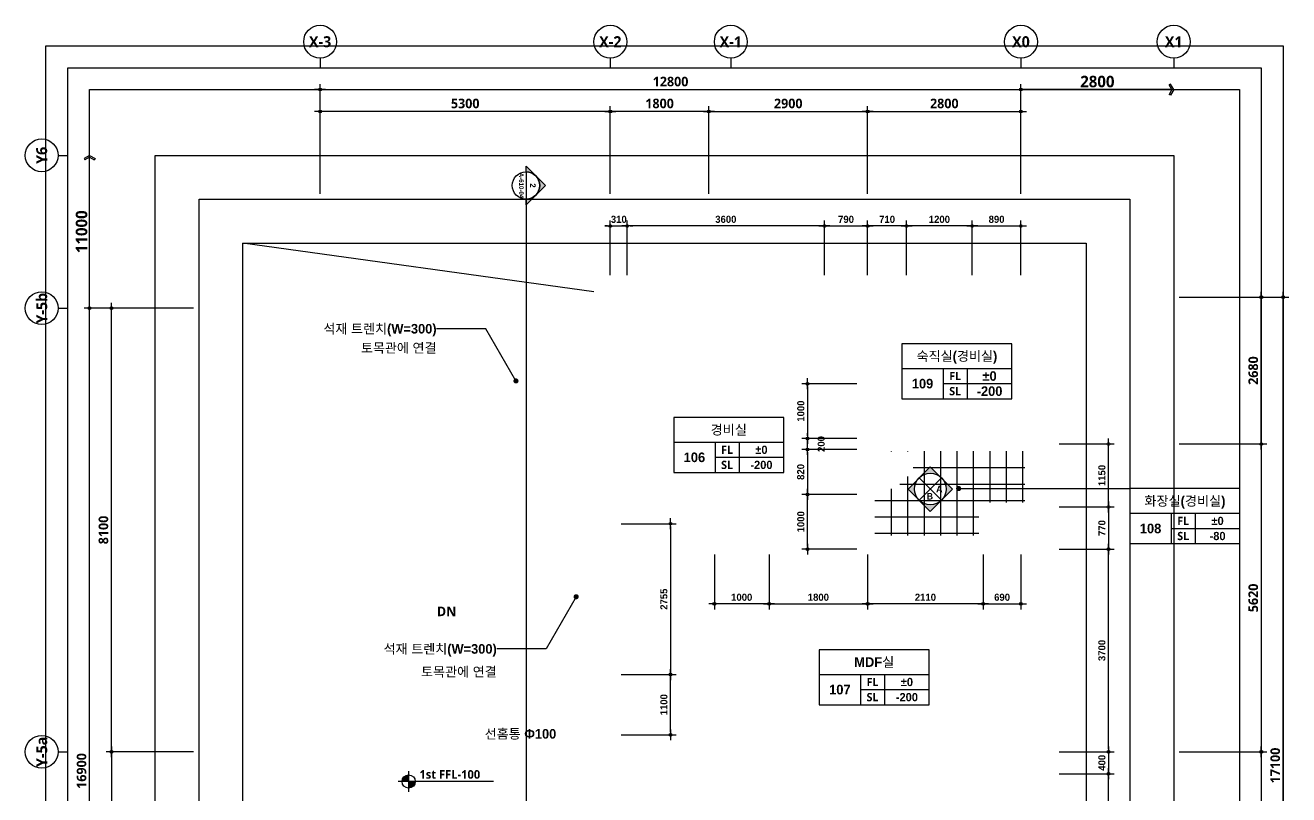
# Model space of a CAD drawing. Header units: millimetres. Extents: x 3106 to 82334, y 1073 to 28529.
# Drawn here: x 3106 to 26181, y 13130 to 27178 of the extents above; entities that cross this region are included whole.
import ezdxf
from ezdxf.enums import TextEntityAlignment as Align

# ---------------------------------------------------------------- set-up
doc = ezdxf.new("R2010")
doc.units = ezdxf.units.MM
doc.header["$LTSCALE"] = 50
doc.linetypes.add('CEN', pattern=[62, 60, -1, 0, -1])
doc.layers.get('Defpoints').update_dxf_attribs({"color": 153})
for name, color, linetype in [('A-ANNO-DIM', 4, 'Continuous'), ('A-ANNO-GRA1', 7, 'Continuous'), ('A-ANNO-LEAD', 4, 'Continuous'), ('A-ANNO-PONT', 7, 'Continuous'), ('A-ANNO-TEXT1', 7, 'Continuous'), ('A-ANNO-TEXT2', 3, 'Continuous'), ('A-FLOR-TOIL-TILE', 8, 'Continuous'), ('A-ST-AXIS-BUB', 7, 'Continuous'), ('A-ST-AXIS-DIM', 7, 'Continuous'), ('AA-MKXS', 3, 'Continuous'), ('AA-MKXX', 3, 'Continuous'), ('DIM', 7, 'Continuous'), ('SYM', 7, 'Continuous')]:
    doc.layers.add(name, color=color, linetype=linetype)
doc.layers.add('G(그리드1)', color=185, linetype='Continuous', plot=False)
doc.layers.add('G(그리드2)', color=235, linetype='Continuous', plot=False)
doc.styles.add('2020음성 1차', font='나눔고딕Bold.ttf')
doc.styles.add('SAMOO', font='romans.shx', dxfattribs={"bigfont": 'whgtxt.shx'})
doc.styles.add('SH_나눔', font='')
doc.styles.add('SH_대대리576', font='NanumGothicBold.ttf')
doc.styles.add('SH_진천_나눔', font='')
doc.styles.get('SH_나눔').set_extended_font_data('NanumGothic', bold=True)
doc.styles.get('SH_진천_나눔').set_extended_font_data('NanumGothic', bold=True)
doc.dimstyles.new('SHP 50', dxfattribs={"dimscale": 50, "dimtxt": 3.5, "dimasz": 1, "dimexe": 2, "dimexo": 2, "dimgap": 1, "dimtad": 1, "dimdec": 0, "dimzin": 0, "dimdsep": 46, "dimtxsty": 'SH_진천_나눔', "dimblk": 'DIMDOT', "dimcen": 0.09, "dimclrd": 256, "dimclre": 256, "dimclrt": 3, "dimadec": 0, "dimazin": 1, "dimtfac": 1, "dimtdec": 0, "dimtix": 1, "dimtmove": 2, "dimatfit": 0, "dimldrblk": 'DIMDOT', "dimfxl": 1, "dimtolj": 1, "dimtzin": 0, "dimlwd": -1, "dimlwe": -1, "dimarcsym": 0})
doc.dimstyles.new('SHP 50내부', dxfattribs={"dimscale": 50, "dimtxt": 2.6, "dimasz": 1, "dimexe": 2, "dimexo": 2, "dimgap": 1, "dimtad": 1, "dimdec": 0, "dimzin": 0, "dimdsep": 46, "dimtxsty": '2020음성 1차', "dimblk": 'DIMDOT', "dimcen": 0.09, "dimclrd": 256, "dimclre": 256, "dimclrt": 3, "dimadec": 0, "dimazin": 1, "dimtfac": 1, "dimtdec": 0, "dimtix": 1, "dimtmove": 2, "dimatfit": 0, "dimldrblk": 'DIMDOT', "dimfxl": 1, "dimtolj": 1, "dimtzin": 0, "dimlwd": -1, "dimlwe": -1, "dimarcsym": 0})

# ---------------------------------------------------------------- blocks, each defined once
blk = doc.blocks.new('A-ST-AXIS-BUB-1')
at = {"layer": 'A-ST-AXIS-BUB'}
blk.add_line((0, 350), (0, 0), dxfattribs=at)
blk.add_circle((0, 950), 600, dxfattribs=at)
blk = doc.blocks.new('DIMDOT')
at = {"color": 0}
blk.add_line((-2, 0), (2, 0), dxfattribs=at)
for radius in [0.5, 0.25]:
    blk.add_circle((0, 0), radius, dxfattribs=at)
blk = doc.blocks.new('*D120')
at = {"layer": 'Defpoints', "color": 0}
for p in [(21291, 26003), (8491, 24003), (21291, 24003)]:
    blk.add_point(p, dxfattribs=at)
at = {"layer": 'DIM'}
for p, q in [((8491, 24103), (8491, 26103)), ((21291, 24103), (21291, 26103)), ((8541, 26003), (21241, 26003))]:
    blk.add_line(p, q, dxfattribs=at)
at = {"layer": 'DIM', "linetype": 'ByBlock', "xscale": 50, "yscale": 50, "zscale": 50, "rotation": 180}
blk.add_blockref('DIMDOT', (8491, 26003), dxfattribs=at)
at = {"layer": 'DIM', "linetype": 'ByBlock', "xscale": 50, "yscale": 50, "zscale": 50}
blk.add_blockref('DIMDOT', (21291, 26003), dxfattribs=at)
at = {"layer": 'DIM', "color": 3, "insert": (14891, 26149), "char_height": 175, "attachment_point": 5, "style": 'SH_진천_나눔'}
blk.add_mtext('\\A1;12800', dxfattribs=at)
blk = doc.blocks.new('arrow1')
at = {"color": 0}
for p, q in [((0, 0), (0.29, 0.5)), ((0, 0), (0.29, -0.5)), ((0.16, 0), (0.41, 0.43)), ((0.16, 0), (0.41, -0.43)), ((0.29, 0.5), (0.41, 0.43)), ((0.29, -0.5), (0.41, -0.43))]:
    blk.add_line(p, q, dxfattribs=at)
blk = doc.blocks.new('*D121')
at = {"layer": 'Defpoints', "color": 0}
for p in [(21291, 25603), (18491, 24003), (21291, 24003)]:
    blk.add_point(p, dxfattribs=at)
at = {"layer": 'DIM'}
for p, q in [((18491, 24103), (18491, 25703)), ((21291, 24103), (21291, 25703)), ((18541, 25603), (21241, 25603))]:
    blk.add_line(p, q, dxfattribs=at)
at = {"layer": 'DIM', "linetype": 'ByBlock', "xscale": 50, "yscale": 50, "zscale": 50, "rotation": 180}
blk.add_blockref('DIMDOT', (18491, 25603), dxfattribs=at)
at = {"layer": 'DIM', "linetype": 'ByBlock', "xscale": 50, "yscale": 50, "zscale": 50}
blk.add_blockref('DIMDOT', (21291, 25603), dxfattribs=at)
at = {"layer": 'DIM', "color": 3, "insert": (19891, 25749), "char_height": 175, "attachment_point": 5, "style": 'SH_진천_나눔'}
blk.add_mtext('\\A1;2800', dxfattribs=at)
blk = doc.blocks.new('*D122')
at = {"layer": 'Defpoints', "color": 0}
for p in [(8491, 25603), (8491, 24003), (13791, 24003)]:
    blk.add_point(p, dxfattribs=at)
at = {"layer": 'DIM'}
for p, q in [((8491, 24103), (8491, 25703)), ((13791, 24103), (13791, 25703)), ((13741, 25603), (8541, 25603))]:
    blk.add_line(p, q, dxfattribs=at)
at = {"layer": 'DIM', "linetype": 'ByBlock', "xscale": 50, "yscale": 50, "zscale": 50, "rotation": 180}
blk.add_blockref('DIMDOT', (8491, 25603), dxfattribs=at)
at = {"layer": 'DIM', "linetype": 'ByBlock', "xscale": 50, "yscale": 50, "zscale": 50}
blk.add_blockref('DIMDOT', (13791, 25603), dxfattribs=at)
at = {"layer": 'DIM', "color": 3, "insert": (11141, 25749), "char_height": 175, "attachment_point": 5, "style": 'SH_진천_나눔'}
blk.add_mtext('\\A1;5300', dxfattribs=at)
blk = doc.blocks.new('*D123')
at = {"layer": 'Defpoints', "color": 0}
for p in [(4281, 22013), (5481, 22013), (5481, 5113)]:
    blk.add_point(p, dxfattribs=at)
at = {"layer": 'DIM'}
for p, q in [((5381, 22013), (4181, 22013)), ((4281, 5163), (4281, 21963)), ((5381, 5113), (4181, 5113))]:
    blk.add_line(p, q, dxfattribs=at)
at = {"layer": 'DIM', "linetype": 'ByBlock', "xscale": 50, "yscale": 50, "zscale": 50}
for p, rotation in [((4281, 22013), 90), ((4281, 5113), 270)]:
    blk.add_blockref('DIMDOT', p, dxfattribs=dict(at, rotation=rotation))
at = {"layer": 'DIM', "color": 3, "insert": (4134, 13563), "char_height": 175, "attachment_point": 5, "rotation": 90, "style": 'SH_진천_나눔'}
blk.add_mtext('\\A1;16900', dxfattribs=at)
blk = doc.blocks.new('*D124')
at = {"layer": 'Defpoints', "color": 0}
for p in [(5481, 13913), (4681, 5113), (6281, 5113)]:
    blk.add_point(p, dxfattribs=at)
at = {"layer": 'DIM'}
for p, q in [((5381, 13913), (4581, 13913)), ((4681, 13863), (4681, 5163)), ((6181, 5113), (4581, 5113))]:
    blk.add_line(p, q, dxfattribs=at)
at = {"layer": 'DIM', "linetype": 'ByBlock', "xscale": 50, "yscale": 50, "zscale": 50}
for p, rotation in [((4681, 13913), 90.00000000000001), ((4681, 5113), 270)]:
    blk.add_blockref('DIMDOT', p, dxfattribs=dict(at, rotation=rotation))
at = {"layer": 'DIM', "color": 3, "insert": (4534, 9513), "char_height": 175, "attachment_point": 5, "rotation": 90, "style": 'SH_진천_나눔'}
blk.add_mtext('\\A1;8800', dxfattribs=at)
blk = doc.blocks.new('*D125')
at = {"layer": 'Defpoints', "color": 0}
for p in [(4681, 22013), (6281, 22013), (6281, 13913)]:
    blk.add_point(p, dxfattribs=at)
at = {"layer": 'DIM'}
for p, q in [((6181, 22013), (4581, 22013)), ((4681, 13963), (4681, 21963)), ((6181, 13913), (4581, 13913))]:
    blk.add_line(p, q, dxfattribs=at)
at = {"layer": 'DIM', "linetype": 'ByBlock', "xscale": 50, "yscale": 50, "zscale": 50}
for p, rotation in [((4681, 22013), 90), ((4681, 13913), 270)]:
    blk.add_blockref('DIMDOT', p, dxfattribs=dict(at, rotation=rotation))
at = {"layer": 'DIM', "color": 3, "insert": (4534, 17963), "char_height": 175, "attachment_point": 5, "rotation": 90, "style": 'SH_진천_나눔'}
blk.add_mtext('\\A1;8100', dxfattribs=at)
blk = doc.blocks.new('*D126')
at = {"layer": 'Defpoints', "color": 0}
for p in [(13791, 25603), (13791, 24003), (15591, 24003)]:
    blk.add_point(p, dxfattribs=at)
at = {"layer": 'DIM'}
for p, q in [((13791, 24103), (13791, 25703)), ((15591, 24103), (15591, 25703)), ((15541, 25603), (13841, 25603))]:
    blk.add_line(p, q, dxfattribs=at)
at = {"layer": 'DIM', "linetype": 'ByBlock', "xscale": 50, "yscale": 50, "zscale": 50, "rotation": 180}
blk.add_blockref('DIMDOT', (13791, 25603), dxfattribs=at)
at = {"layer": 'DIM', "linetype": 'ByBlock', "xscale": 50, "yscale": 50, "zscale": 50}
blk.add_blockref('DIMDOT', (15591, 25603), dxfattribs=at)
at = {"layer": 'DIM', "color": 3, "insert": (14691, 25749), "char_height": 175, "attachment_point": 5, "style": 'SH_진천_나눔'}
blk.add_mtext('\\A1;1800', dxfattribs=at)
blk = doc.blocks.new('*D127')
at = {"layer": 'A-ANNO-DIM'}
for p, q in [((18291, 20633), (17291, 20633)), ((17391, 20583), (17391, 19683)), ((18291, 19633), (17291, 19633))]:
    blk.add_line(p, q, dxfattribs=at)
at = {"layer": 'Defpoints', "color": 0}
for p in [(18391, 20633), (17391, 19633), (18391, 19633)]:
    blk.add_point(p, dxfattribs=at)
at = {"layer": 'A-ANNO-DIM', "linetype": 'ByBlock', "xscale": 50, "yscale": 50, "zscale": 50}
for p, rotation in [((17391, 20633), 90), ((17391, 19633), 270)]:
    blk.add_blockref('DIMDOT', p, dxfattribs=dict(at, rotation=rotation))
at = {"layer": 'A-ANNO-DIM', "color": 3, "insert": (17270, 20133), "char_height": 130, "attachment_point": 5, "rotation": 90, "style": '2020음성 1차'}
blk.add_mtext('\\A1;1000', dxfattribs=at)
blk = doc.blocks.new('*D128')
at = {"layer": 'A-ANNO-DIM'}
for p, q in [((18291, 19633), (17291, 19633)), ((17391, 19683), (17391, 19733)), ((17391, 19433), (17391, 19633)), ((18291, 19433), (17291, 19433)), ((17391, 19383), (17391, 19333))]:
    blk.add_line(p, q, dxfattribs=at)
at = {"layer": 'Defpoints', "color": 0}
for p in [(17391, 19633), (18391, 19633), (18391, 19433)]:
    blk.add_point(p, dxfattribs=at)
at = {"layer": 'A-ANNO-DIM', "linetype": 'ByBlock', "xscale": 50, "yscale": 50, "zscale": 50}
for p, rotation in [((17391, 19633), 270), ((17391, 19433), 90)]:
    blk.add_blockref('DIMDOT', p, dxfattribs=dict(at, rotation=rotation))
at = {"layer": 'A-ANNO-DIM', "color": 3, "insert": (17643, 19533), "char_height": 130, "attachment_point": 5, "rotation": 90, "style": '2020음성 1차'}
blk.add_mtext('\\A1;200', dxfattribs=at)
blk = doc.blocks.new('*D129')
at = {"layer": 'A-ANNO-DIM'}
for p, q in [((18291, 19433), (17291, 19433)), ((17391, 19383), (17391, 18663)), ((18291, 18613), (17291, 18613))]:
    blk.add_line(p, q, dxfattribs=at)
at = {"layer": 'Defpoints', "color": 0}
for p in [(18391, 19433), (17391, 18613), (18391, 18613)]:
    blk.add_point(p, dxfattribs=at)
at = {"layer": 'A-ANNO-DIM', "linetype": 'ByBlock', "xscale": 50, "yscale": 50, "zscale": 50}
for p, rotation in [((17391, 19433), 90), ((17391, 18613), 270)]:
    blk.add_blockref('DIMDOT', p, dxfattribs=dict(at, rotation=rotation))
at = {"layer": 'A-ANNO-DIM', "color": 3, "insert": (17269, 19023), "char_height": 130, "attachment_point": 5, "rotation": 90, "style": '2020음성 1차'}
blk.add_mtext('\\A1;820', dxfattribs=at)
blk = doc.blocks.new('*D130')
at = {"layer": 'A-ANNO-DIM'}
for p, q in [((18291, 18613), (17291, 18613)), ((17391, 17663), (17391, 18563)), ((18291, 17613), (17291, 17613))]:
    blk.add_line(p, q, dxfattribs=at)
at = {"layer": 'Defpoints', "color": 0}
for p in [(17391, 18613), (18391, 18613), (18391, 17613)]:
    blk.add_point(p, dxfattribs=at)
at = {"layer": 'A-ANNO-DIM', "linetype": 'ByBlock', "xscale": 50, "yscale": 50, "zscale": 50}
for p, rotation in [((17391, 18613), 90), ((17391, 17613), 270)]:
    blk.add_blockref('DIMDOT', p, dxfattribs=dict(at, rotation=rotation))
at = {"layer": 'A-ANNO-DIM', "color": 3, "insert": (17270, 18113), "char_height": 130, "attachment_point": 5, "rotation": 90, "style": '2020음성 1차'}
blk.add_mtext('\\A1;1000', dxfattribs=at)
blk = doc.blocks.new('*D131')
at = {"layer": 'A-ANNO-DIM'}
for p, q in [((19201, 22613), (19201, 23613)), ((20401, 22613), (20401, 23613)), ((20351, 23513), (19251, 23513))]:
    blk.add_line(p, q, dxfattribs=at)
at = {"layer": 'Defpoints', "color": 0}
for p in [(19201, 23513), (19201, 22513), (20401, 22513)]:
    blk.add_point(p, dxfattribs=at)
at = {"layer": 'A-ANNO-DIM', "linetype": 'ByBlock', "xscale": 50, "yscale": 50, "zscale": 50, "rotation": 180}
blk.add_blockref('DIMDOT', (19201, 23513), dxfattribs=at)
at = {"layer": 'A-ANNO-DIM', "linetype": 'ByBlock', "xscale": 50, "yscale": 50, "zscale": 50}
blk.add_blockref('DIMDOT', (20401, 23513), dxfattribs=at)
at = {"layer": 'A-ANNO-DIM', "color": 3, "insert": (19801, 23634), "char_height": 130, "attachment_point": 5, "style": '2020음성 1차'}
blk.add_mtext('\\A1;1200', dxfattribs=at)
blk = doc.blocks.new('*D132')
at = {"layer": 'A-ANNO-DIM'}
for p, q in [((17701, 22613), (17701, 23613)), ((18491, 22613), (18491, 23613)), ((17751, 23513), (18441, 23513))]:
    blk.add_line(p, q, dxfattribs=at)
at = {"layer": 'Defpoints', "color": 0}
for p in [(18491, 23513), (17701, 22513), (18491, 22513)]:
    blk.add_point(p, dxfattribs=at)
at = {"layer": 'A-ANNO-DIM', "linetype": 'ByBlock', "xscale": 50, "yscale": 50, "zscale": 50, "rotation": 180}
blk.add_blockref('DIMDOT', (17701, 23513), dxfattribs=at)
at = {"layer": 'A-ANNO-DIM', "linetype": 'ByBlock', "xscale": 50, "yscale": 50, "zscale": 50}
blk.add_blockref('DIMDOT', (18491, 23513), dxfattribs=at)
at = {"layer": 'A-ANNO-DIM', "color": 3, "insert": (18096, 23634), "char_height": 130, "attachment_point": 5, "style": '2020음성 1차'}
blk.add_mtext('\\A1;790', dxfattribs=at)
blk = doc.blocks.new('*D133')
at = {"layer": 'A-ANNO-DIM'}
for p, q in [((14101, 22613), (14101, 23613)), ((17701, 22613), (17701, 23613)), ((17651, 23513), (14151, 23513))]:
    blk.add_line(p, q, dxfattribs=at)
at = {"layer": 'Defpoints', "color": 0}
for p in [(14101, 23513), (14101, 22513), (17701, 22513)]:
    blk.add_point(p, dxfattribs=at)
at = {"layer": 'A-ANNO-DIM', "linetype": 'ByBlock', "xscale": 50, "yscale": 50, "zscale": 50, "rotation": 180}
blk.add_blockref('DIMDOT', (14101, 23513), dxfattribs=at)
at = {"layer": 'A-ANNO-DIM', "linetype": 'ByBlock', "xscale": 50, "yscale": 50, "zscale": 50}
blk.add_blockref('DIMDOT', (17701, 23513), dxfattribs=at)
at = {"layer": 'A-ANNO-DIM', "color": 3, "insert": (15901, 23634), "char_height": 130, "attachment_point": 5, "style": '2020음성 1차'}
blk.add_mtext('\\A1;3600', dxfattribs=at)
blk = doc.blocks.new('*D134')
at = {"layer": 'A-ANNO-DIM'}
for p, q in [((13791, 22613), (13791, 23613)), ((14101, 22613), (14101, 23613)), ((13741, 23513), (13691, 23513)), ((13791, 23513), (14101, 23513)), ((14151, 23513), (14201, 23513))]:
    blk.add_line(p, q, dxfattribs=at)
at = {"layer": 'Defpoints', "color": 0}
for p in [(14101, 23513), (13791, 22513), (14101, 22513)]:
    blk.add_point(p, dxfattribs=at)
at = {"layer": 'A-ANNO-DIM', "linetype": 'ByBlock', "xscale": 50, "yscale": 50, "zscale": 50}
blk.add_blockref('DIMDOT', (13791, 23513), dxfattribs=at)
at = {"layer": 'A-ANNO-DIM', "linetype": 'ByBlock', "xscale": 50, "yscale": 50, "zscale": 50, "rotation": 180}
blk.add_blockref('DIMDOT', (14101, 23513), dxfattribs=at)
at = {"layer": 'A-ANNO-DIM', "color": 3, "insert": (13946, 23634), "char_height": 130, "attachment_point": 5, "style": '2020음성 1차'}
blk.add_mtext('\\A1;310', dxfattribs=at)
blk = doc.blocks.new('*D135')
at = {"layer": 'A-ANNO-DIM'}
for p, q in [((20401, 22613), (20401, 23613)), ((21291, 22613), (21291, 23613)), ((20451, 23513), (21241, 23513))]:
    blk.add_line(p, q, dxfattribs=at)
at = {"layer": 'Defpoints', "color": 0}
for p in [(21291, 23513), (20401, 22513), (21291, 22513)]:
    blk.add_point(p, dxfattribs=at)
at = {"layer": 'A-ANNO-DIM', "linetype": 'ByBlock', "xscale": 50, "yscale": 50, "zscale": 50, "rotation": 180}
blk.add_blockref('DIMDOT', (20401, 23513), dxfattribs=at)
at = {"layer": 'A-ANNO-DIM', "linetype": 'ByBlock', "xscale": 50, "yscale": 50, "zscale": 50}
blk.add_blockref('DIMDOT', (21291, 23513), dxfattribs=at)
at = {"layer": 'A-ANNO-DIM', "color": 3, "insert": (20846, 23634), "char_height": 130, "attachment_point": 5, "style": '2020음성 1차'}
blk.add_mtext('\\A1;890', dxfattribs=at)
blk = doc.blocks.new('*D136')
at = {"layer": 'Defpoints', "color": 0}
for p in [(24081, 22213), (26081, 22213), (24081, 5113)]:
    blk.add_point(p, dxfattribs=at)
at = {"layer": 'DIM'}
for p, q in [((24181, 22213), (26181, 22213)), ((26081, 5163), (26081, 22163)), ((24181, 5113), (26181, 5113))]:
    blk.add_line(p, q, dxfattribs=at)
at = {"layer": 'DIM', "linetype": 'ByBlock', "xscale": 50, "yscale": 50, "zscale": 50}
for p, rotation in [((26081, 22213), 90.00000000000001), ((26081, 5113), 270)]:
    blk.add_blockref('DIMDOT', p, dxfattribs=dict(at, rotation=rotation))
at = {"layer": 'DIM', "color": 3, "insert": (25935, 13663), "char_height": 175, "attachment_point": 5, "rotation": 90, "style": 'SH_진천_나눔'}
blk.add_mtext('\\A1;17100', dxfattribs=at)
blk = doc.blocks.new('*D137')
at = {"layer": 'Defpoints', "color": 0}
for p in [(24081, 13913), (24081, 5113), (25681, 5113)]:
    blk.add_point(p, dxfattribs=at)
at = {"layer": 'DIM'}
for p, q in [((24181, 13913), (25781, 13913)), ((25681, 13863), (25681, 5163)), ((24181, 5113), (25781, 5113))]:
    blk.add_line(p, q, dxfattribs=at)
at = {"layer": 'DIM', "linetype": 'ByBlock', "xscale": 50, "yscale": 50, "zscale": 50}
for p, rotation in [((25681, 13913), 90), ((25681, 5113), 270)]:
    blk.add_blockref('DIMDOT', p, dxfattribs=dict(at, rotation=rotation))
at = {"layer": 'DIM', "color": 3, "insert": (25534, 9513), "char_height": 175, "attachment_point": 5, "rotation": 90, "style": 'SH_진천_나눔'}
blk.add_mtext('\\A1;8800', dxfattribs=at)
blk = doc.blocks.new('*D138')
at = {"layer": 'Defpoints', "color": 0}
for p in [(24081, 22213), (25681, 22213), (24081, 19533)]:
    blk.add_point(p, dxfattribs=at)
at = {"layer": 'DIM'}
for p, q in [((24181, 22213), (25781, 22213)), ((25681, 19583), (25681, 22163)), ((24181, 19533), (25781, 19533))]:
    blk.add_line(p, q, dxfattribs=at)
at = {"layer": 'DIM', "linetype": 'ByBlock', "xscale": 50, "yscale": 50, "zscale": 50}
for p, rotation in [((25681, 22213), 90), ((25681, 19533), 270)]:
    blk.add_blockref('DIMDOT', p, dxfattribs=dict(at, rotation=rotation))
at = {"layer": 'DIM', "color": 3, "insert": (25534, 20873), "char_height": 175, "attachment_point": 5, "rotation": 90, "style": 'SH_진천_나눔'}
blk.add_mtext('\\A1;2680', dxfattribs=at)
blk = doc.blocks.new('*D139')
at = {"layer": 'Defpoints', "color": 0}
for p in [(24081, 19533), (24081, 13913), (25681, 13913)]:
    blk.add_point(p, dxfattribs=at)
at = {"layer": 'DIM'}
for p, q in [((24181, 19533), (25781, 19533)), ((25681, 19483), (25681, 13963)), ((24181, 13913), (25781, 13913))]:
    blk.add_line(p, q, dxfattribs=at)
at = {"layer": 'DIM', "linetype": 'ByBlock', "xscale": 50, "yscale": 50, "zscale": 50}
for p, rotation in [((25681, 19533), 90), ((25681, 13913), 270)]:
    blk.add_blockref('DIMDOT', p, dxfattribs=dict(at, rotation=rotation))
at = {"layer": 'DIM', "color": 3, "insert": (25534, 16723), "char_height": 175, "attachment_point": 5, "rotation": 90, "style": 'SH_진천_나눔'}
blk.add_mtext('\\A1;5620', dxfattribs=at)
blk = doc.blocks.new('*D142')
at = {"layer": 'A-ANNO-DIM'}
for p, q in [((13991, 15323), (14991, 15323)), ((14891, 14273), (14891, 15273)), ((13991, 14223), (14991, 14223))]:
    blk.add_line(p, q, dxfattribs=at)
at = {"layer": 'Defpoints', "color": 0}
for p in [(13891, 15323), (14891, 15323), (13891, 14223)]:
    blk.add_point(p, dxfattribs=at)
at = {"layer": 'A-ANNO-DIM', "linetype": 'ByBlock', "xscale": 50, "yscale": 50, "zscale": 50}
for p, rotation in [((14891, 15323), 90), ((14891, 14223), 270)]:
    blk.add_blockref('DIMDOT', p, dxfattribs=dict(at, rotation=rotation))
at = {"layer": 'A-ANNO-DIM', "color": 3, "insert": (14770, 14773), "char_height": 130, "attachment_point": 5, "rotation": 90, "style": '2020음성 1차'}
blk.add_mtext('\\A1;1100', dxfattribs=at)
blk = doc.blocks.new('*D143')
at = {"layer": 'A-ANNO-DIM'}
for p, q in [((13991, 18078), (14991, 18078)), ((14891, 18028), (14891, 15373)), ((13991, 15323), (14991, 15323))]:
    blk.add_line(p, q, dxfattribs=at)
at = {"layer": 'Defpoints', "color": 0}
for p in [(13891, 18078), (13891, 15323), (14891, 15323)]:
    blk.add_point(p, dxfattribs=at)
at = {"layer": 'A-ANNO-DIM', "linetype": 'ByBlock', "xscale": 50, "yscale": 50, "zscale": 50}
for p, rotation in [((14891, 18078), 90), ((14891, 15323), 270)]:
    blk.add_blockref('DIMDOT', p, dxfattribs=dict(at, rotation=rotation))
at = {"layer": 'A-ANNO-DIM', "color": 3, "insert": (14769, 16700), "char_height": 130, "attachment_point": 5, "rotation": 90, "style": '2020음성 1차'}
blk.add_mtext('\\A1;2755', dxfattribs=at)
blk = doc.blocks.new('*D146')
at = {"layer": 'Defpoints', "color": 0}
for p in [(18491, 25603), (15591, 24003), (18491, 24003)]:
    blk.add_point(p, dxfattribs=at)
at = {"layer": 'DIM'}
for p, q in [((15591, 24103), (15591, 25703)), ((18491, 24103), (18491, 25703)), ((15641, 25603), (18441, 25603))]:
    blk.add_line(p, q, dxfattribs=at)
at = {"layer": 'DIM', "linetype": 'ByBlock', "xscale": 50, "yscale": 50, "zscale": 50, "rotation": 180}
blk.add_blockref('DIMDOT', (15591, 25603), dxfattribs=at)
at = {"layer": 'DIM', "linetype": 'ByBlock', "xscale": 50, "yscale": 50, "zscale": 50}
blk.add_blockref('DIMDOT', (18491, 25603), dxfattribs=at)
at = {"layer": 'DIM', "color": 3, "insert": (17041, 25749), "char_height": 175, "attachment_point": 5, "style": 'SH_진천_나눔'}
blk.add_mtext('\\A1;2900', dxfattribs=at)
blk = doc.blocks.new('*D147')
at = {"layer": 'A-ANNO-DIM'}
for p, q in [((18491, 22613), (18491, 23613)), ((19201, 22613), (19201, 23613)), ((19151, 23513), (18541, 23513))]:
    blk.add_line(p, q, dxfattribs=at)
at = {"layer": 'Defpoints', "color": 0}
for p in [(18491, 23513), (18491, 22513), (19201, 22513)]:
    blk.add_point(p, dxfattribs=at)
at = {"layer": 'A-ANNO-DIM', "linetype": 'ByBlock', "xscale": 50, "yscale": 50, "zscale": 50, "rotation": 180}
blk.add_blockref('DIMDOT', (18491, 23513), dxfattribs=at)
at = {"layer": 'A-ANNO-DIM', "linetype": 'ByBlock', "xscale": 50, "yscale": 50, "zscale": 50}
blk.add_blockref('DIMDOT', (19201, 23513), dxfattribs=at)
at = {"layer": 'A-ANNO-DIM', "color": 3, "insert": (18846, 23634), "char_height": 130, "attachment_point": 5, "style": '2020음성 1차'}
blk.add_mtext('\\A1;710', dxfattribs=at)
blk = doc.blocks.new('*D148')
at = {"layer": 'A-ANNO-DIM'}
for p, q in [((21991, 13513), (22991, 13513)), ((22891, 8363), (22891, 13463)), ((21991, 8313), (22991, 8313))]:
    blk.add_line(p, q, dxfattribs=at)
at = {"layer": 'Defpoints', "color": 0}
for p in [(21891, 13513), (22891, 13513), (21891, 8313)]:
    blk.add_point(p, dxfattribs=at)
at = {"layer": 'A-ANNO-DIM', "linetype": 'ByBlock', "xscale": 50, "yscale": 50, "zscale": 50}
for p, rotation in [((22891, 13513), 90), ((22891, 8313), 270)]:
    blk.add_blockref('DIMDOT', p, dxfattribs=dict(at, rotation=rotation))
at = {"layer": 'A-ANNO-DIM', "color": 3, "insert": (22769, 10913), "char_height": 130, "attachment_point": 5, "rotation": 90, "style": '2020음성 1차'}
blk.add_mtext('\\A1;5200', dxfattribs=at)
blk = doc.blocks.new('*D149')
at = {"layer": 'A-ANNO-DIM'}
for p, q in [((21991, 13913), (22991, 13913)), ((22891, 13963), (22891, 14013)), ((22891, 13913), (22891, 13513)), ((21991, 13513), (22991, 13513)), ((22891, 13463), (22891, 13413))]:
    blk.add_line(p, q, dxfattribs=at)
at = {"layer": 'Defpoints', "color": 0}
for p in [(21891, 13913), (21891, 13513), (22891, 13513)]:
    blk.add_point(p, dxfattribs=at)
at = {"layer": 'A-ANNO-DIM', "linetype": 'ByBlock', "xscale": 50, "yscale": 50, "zscale": 50}
for p, rotation in [((22891, 13913), 270), ((22891, 13513), 90)]:
    blk.add_blockref('DIMDOT', p, dxfattribs=dict(at, rotation=rotation))
at = {"layer": 'A-ANNO-DIM', "color": 3, "insert": (22770, 13713), "char_height": 130, "attachment_point": 5, "rotation": 90, "style": '2020음성 1차'}
blk.add_mtext('\\A1;400', dxfattribs=at)
blk = doc.blocks.new('*D150')
at = {"layer": 'A-ANNO-DIM'}
for p, q in [((20601, 17513), (20601, 16513)), ((21291, 17513), (21291, 16513)), ((20651, 16613), (21241, 16613))]:
    blk.add_line(p, q, dxfattribs=at)
at = {"layer": 'Defpoints', "color": 0}
for p in [(20601, 17613), (21291, 17613), (21291, 16613)]:
    blk.add_point(p, dxfattribs=at)
at = {"layer": 'A-ANNO-DIM', "linetype": 'ByBlock', "xscale": 50, "yscale": 50, "zscale": 50, "rotation": 180}
blk.add_blockref('DIMDOT', (20601, 16613), dxfattribs=at)
at = {"layer": 'A-ANNO-DIM', "linetype": 'ByBlock', "xscale": 50, "yscale": 50, "zscale": 50}
blk.add_blockref('DIMDOT', (21291, 16613), dxfattribs=at)
at = {"layer": 'A-ANNO-DIM', "color": 3, "insert": (20946, 16734), "char_height": 130, "attachment_point": 5, "style": '2020음성 1차'}
blk.add_mtext('\\A1;690', dxfattribs=at)
blk = doc.blocks.new('*D151')
at = {"layer": 'A-ANNO-DIM'}
for p, q in [((18491, 17513), (18491, 16513)), ((20601, 17513), (20601, 16513)), ((20551, 16613), (18541, 16613))]:
    blk.add_line(p, q, dxfattribs=at)
at = {"layer": 'Defpoints', "color": 0}
for p in [(18491, 17613), (20601, 17613), (18491, 16613)]:
    blk.add_point(p, dxfattribs=at)
at = {"layer": 'A-ANNO-DIM', "linetype": 'ByBlock', "xscale": 50, "yscale": 50, "zscale": 50, "rotation": 180}
blk.add_blockref('DIMDOT', (18491, 16613), dxfattribs=at)
at = {"layer": 'A-ANNO-DIM', "linetype": 'ByBlock', "xscale": 50, "yscale": 50, "zscale": 50}
blk.add_blockref('DIMDOT', (20601, 16613), dxfattribs=at)
at = {"layer": 'A-ANNO-DIM', "color": 3, "insert": (19546, 16734), "char_height": 130, "attachment_point": 5, "style": '2020음성 1차'}
blk.add_mtext('\\A1;2110', dxfattribs=at)
blk = doc.blocks.new('*D152')
at = {"layer": 'A-ANNO-DIM'}
for p, q in [((16691, 17513), (16691, 16513)), ((18491, 17513), (18491, 16513)), ((16741, 16613), (18441, 16613))]:
    blk.add_line(p, q, dxfattribs=at)
at = {"layer": 'Defpoints', "color": 0}
for p in [(16691, 17613), (18491, 17613), (18491, 16613)]:
    blk.add_point(p, dxfattribs=at)
at = {"layer": 'A-ANNO-DIM', "linetype": 'ByBlock', "xscale": 50, "yscale": 50, "zscale": 50, "rotation": 180}
blk.add_blockref('DIMDOT', (16691, 16613), dxfattribs=at)
at = {"layer": 'A-ANNO-DIM', "linetype": 'ByBlock', "xscale": 50, "yscale": 50, "zscale": 50}
blk.add_blockref('DIMDOT', (18491, 16613), dxfattribs=at)
at = {"layer": 'A-ANNO-DIM', "color": 3, "insert": (17591, 16734), "char_height": 130, "attachment_point": 5, "style": '2020음성 1차'}
blk.add_mtext('\\A1;1800', dxfattribs=at)
blk = doc.blocks.new('*D153')
at = {"layer": 'A-ANNO-DIM'}
for p, q in [((15691, 17513), (15691, 16513)), ((16691, 17513), (16691, 16513)), ((16641, 16613), (15741, 16613))]:
    blk.add_line(p, q, dxfattribs=at)
at = {"layer": 'Defpoints', "color": 0}
for p in [(15691, 17613), (16691, 17613), (15691, 16613)]:
    blk.add_point(p, dxfattribs=at)
at = {"layer": 'A-ANNO-DIM', "linetype": 'ByBlock', "xscale": 50, "yscale": 50, "zscale": 50, "rotation": 180}
blk.add_blockref('DIMDOT', (15691, 16613), dxfattribs=at)
at = {"layer": 'A-ANNO-DIM', "linetype": 'ByBlock', "xscale": 50, "yscale": 50, "zscale": 50}
blk.add_blockref('DIMDOT', (16691, 16613), dxfattribs=at)
at = {"layer": 'A-ANNO-DIM', "color": 3, "insert": (16191, 16734), "char_height": 130, "attachment_point": 5, "style": '2020음성 1차'}
blk.add_mtext('\\A1;1000', dxfattribs=at)
blk = doc.blocks.new('G$CF757CB8B')
at = {"layer": 'A-ANNO-PONT'}
for points in [[(1814, 2981, 0.4142136), (648, 1814), (1814, 1814)], [(1814, 648, 0.4142136), (2981, 1814), (1814, 1814)]]:
    blk.add_hatch(color=256, dxfattribs=at).paths.add_polyline_path(points)
for p, q in [((1814, 3629), (1814, 0)), ((16728, 1814), (0, 1814))]:
    blk.add_line(p, q, dxfattribs=at)
blk.add_circle((1814, 1814), 1166, dxfattribs=at)
at = {"style": 'SH_대대리576'}
blk.add_attdef('레벨', (3696, 2314), '', height=1500, dxfattribs=at)
blk = doc.blocks.new('G$C9D92D8A7')
at = {"layer": 'A-ANNO-GRA1'}
for p, q in [((0, 11), (40, 11)), ((15, 11), (15, 0)), ((23.75, 11), (23.75, 0)), ((15, 5.5), (40, 5.5))]:
    blk.add_line(p, q, dxfattribs=at)
blk.add_lwpolyline([(0, 20), (0, 0), (40, 0), (40, 20)], close=True, dxfattribs=at)
at = {"style": '2020음성 1차'}
for tag, height, p in [('실명', 3.5, (20, 15.5)), ('마감레벨', 3, (31.875, 8.25)), ('실번호', 3.5, (7.5, 5.5)), ('구조레벨', 3, (31.875, 2.75))]:
    blk.add_attdef(tag, text='', height=height, dxfattribs=at).set_placement(p, align=Align.MIDDLE_CENTER)
at = {"layer": 'A-ANNO-TEXT1', "style": 'SH_나눔'}
for s, p in [('FL', (19.375, 8.25)), ('SL', (19.375, 2.75))]:
    blk.add_text(s, height=3, dxfattribs=at).set_placement(p, align=Align.MIDDLE)
blk = doc.blocks.new('*D171')
at = {"layer": 'A-ANNO-DIM'}
for p, q in [((21991, 17613), (22991, 17613)), ((22891, 13963), (22891, 17563)), ((21991, 13913), (22991, 13913))]:
    blk.add_line(p, q, dxfattribs=at)
at = {"layer": 'Defpoints', "color": 0}
for p in [(21891, 17613), (22891, 17613), (21891, 13913)]:
    blk.add_point(p, dxfattribs=at)
at = {"layer": 'A-ANNO-DIM', "linetype": 'ByBlock', "xscale": 50, "yscale": 50, "zscale": 50}
for p, rotation in [((22891, 17613), 90), ((22891, 13913), 270)]:
    blk.add_blockref('DIMDOT', p, dxfattribs=dict(at, rotation=rotation))
at = {"layer": 'A-ANNO-DIM', "color": 3, "insert": (22769, 15763), "char_height": 130, "attachment_point": 5, "rotation": 90, "style": '2020음성 1차'}
blk.add_mtext('\\A1;3700', dxfattribs=at)
blk = doc.blocks.new('*D172')
at = {"layer": 'A-ANNO-DIM'}
for p, q in [((21991, 18383), (22991, 18383)), ((22891, 18333), (22891, 17663)), ((21991, 17613), (22991, 17613))]:
    blk.add_line(p, q, dxfattribs=at)
at = {"layer": 'Defpoints', "color": 0}
for p in [(21891, 18383), (21891, 17613), (22891, 17613)]:
    blk.add_point(p, dxfattribs=at)
at = {"layer": 'A-ANNO-DIM', "linetype": 'ByBlock', "xscale": 50, "yscale": 50, "zscale": 50}
for p, rotation in [((22891, 18383), 90), ((22891, 17613), 270)]:
    blk.add_blockref('DIMDOT', p, dxfattribs=dict(at, rotation=rotation))
at = {"layer": 'A-ANNO-DIM', "color": 3, "insert": (22770, 17998), "char_height": 130, "attachment_point": 5, "rotation": 90, "style": '2020음성 1차'}
blk.add_mtext('\\A1;770', dxfattribs=at)
blk = doc.blocks.new('*D173')
at = {"layer": 'A-ANNO-DIM'}
for p, q in [((21991, 19533), (22991, 19533)), ((22891, 18433), (22891, 19483)), ((21991, 18383), (22991, 18383))]:
    blk.add_line(p, q, dxfattribs=at)
at = {"layer": 'Defpoints', "color": 0}
for p in [(21891, 19533), (22891, 19533), (21891, 18383)]:
    blk.add_point(p, dxfattribs=at)
at = {"layer": 'A-ANNO-DIM', "linetype": 'ByBlock', "xscale": 50, "yscale": 50, "zscale": 50}
for p, rotation in [((22891, 19533), 90), ((22891, 18383), 270)]:
    blk.add_blockref('DIMDOT', p, dxfattribs=dict(at, rotation=rotation))
at = {"layer": 'A-ANNO-DIM', "color": 3, "insert": (22770, 18958), "char_height": 130, "attachment_point": 5, "rotation": 90, "style": '2020음성 1차'}
blk.add_mtext('\\A1;1150', dxfattribs=at)
blk = doc.blocks.new('*U802')
at = {"layer": 'AA-MKXX'}
blk.add_hatch(color=256, dxfattribs=at).paths.add_polyline_path([(73368, 600), (73158, 0), (73368, 0)])
at = {"layer": 'AA-MKXX', "linetype": 'CEN', "ltscale": 60}
blk.add_line((900, 0), (73368, 0), dxfattribs=at)
at = {"layer": 'AA-MKXX'}
blk.add_lwpolyline([(73368, 0), (73368, 600), (73158, 0)], close=True, dxfattribs=at)
blk = doc.blocks.new('*U595')
at = {"layer": 'AA-MKXS'}
blk.add_hatch(color=3, dxfattribs=at).paths.add_polyline_path([(0, 8.49), (-4.24, 4.24, -0.414214), (4.24, 4.24)])
h = blk.add_hatch(color=3, dxfattribs=at)
h.paths.add_polyline_path([(-8.49, 0), (-6, 0, -0.198912), (-4.24, 4.24)])
h.paths.add_polyline_path([(6, 0), (8.49, 0), (4.24, 4.24, -0.198912)])
at = {"layer": 'AA-MKXS', "color": 3, "linetype": 'Continuous', "ltscale": 5}
blk.add_line((-6, 0), (6, 0), dxfattribs=at)
at = {"layer": 'AA-MKXS', "color": 3}
for points in [[(4.24, 4.24, 0.414214), (-4.24, 4.24), (0, 8.49)], [(-4.24, 4.24, 0.198912), (-6, 0), (-8.49, 0)], [(8.49, 0), (6, 0, 0.198912), (4.24, 4.24)]]:
    blk.add_lwpolyline(points, format="xyb", close=True, dxfattribs=at)
at = {"layer": 'AA-MKXS', "color": 3, "linetype": 'Continuous', "ltscale": 5}
blk.add_circle((0, 0), 6, dxfattribs=at)
at = {"layer": 'AA-MKXS', "style": 'SAMOO', "width": 0.85}
blk.add_attdef('ViewNUM', text='', height=2.5, dxfattribs=at).set_placement((0, 1), align=Align.BOTTOM_CENTER)
blk.add_attdef('SheetNUM', text='', height=2.5, dxfattribs=at).set_placement((0, -1), align=Align.TOP_CENTER)

msp = doc.modelspace()

# ---------------------------------------------------------------- hatches: boundary and pattern name
at = {"layer": 'SYM'}
for points in [[(19838.9, 18914.4), (19635.3, 19118.1), (19431.6, 18914.4, -0.1989124), (19635.3, 18998.8, -0.1989124)], [(19431.6, 18507.1), (19228, 18710.8), (19431.6, 18914.4, 0.1989124), (19347.3, 18710.8, 0.1989124)], [(19838.9, 18507.1), (20042.5, 18710.8), (19838.9, 18914.4, -0.1989124), (19923.3, 18710.8, -0.1989124)], [(19838.9, 18507.1), (19635.3, 18303.5), (19431.6, 18507.1, 0.1989124), (19635.3, 18422.8, 0.1989124)]]:
    msp.add_hatch(color=5, dxfattribs=at).paths.add_polyline_path(points)

# ---------------------------------------------------------------- linework, layer by layer
at = {"const_width": 46.9}
msp.add_lwpolyline([(20153.3, 18695.7, -1), (20153.3, 18742.6, -1)], format="xyb", close=True, dxfattribs=at)
msp.add_lwpolyline([(20153.3, 18719.2), (23281, 18719.2)])
at = {"layer": 'A-ANNO-LEAD'}
for points in [[(12068, 20684.3), (11518, 21636.9), (10618, 21636.9)], [(13167.1, 16744.3), (12617.1, 15791.7), (11717.1, 15791.7)]]:
    msp.add_lwpolyline(points, dxfattribs=at)
at = {"layer": 'A-ANNO-LEAD', "const_width": 46.9}
for points in [[(12079.7, 20664, -1), (12056.3, 20704.6, -1)], [(13178.8, 16764.6, 1), (13155.4, 16724, 1)]]:
    msp.add_lwpolyline(points, format="xyb", close=True, dxfattribs=at)
at = {"layer": 'A-ANNO-LEAD'}
msp.add_lwpolyline([(13216, 13912.5, 0, 50, 0), (13141, 14042.5, 0, 0, 0), (13026.4, 14241.1, 0, 0, 0), (12803.6, 14241.1, 0, 0, 0)], format="xyseb", dxfattribs=at)
at = {"layer": 'A-FLOR-TOIL-TILE'}
for p, q in [((18921, 19402.5), (18921, 19395.5)), ((19221, 19402.5), (19221, 19395.5)), ((19521, 19402.5), (19521, 17862.5)), ((19821, 19402.5), (19821, 17862.5)), ((20121, 19402.5), (20121, 17862.5)), ((20421, 19402.5), (20421, 17862.5)), ((20721, 19402.5), (20721, 18462.5)), ((21021, 19402.5), (21021, 18462.5)), ((21321, 19402.5), (21321, 18462.5)), ((19221, 18942.5), (19221, 17862.5)), ((19319.5, 19102.5), (21361, 19102.5)), ((18921, 18713.1), (18921, 17862.5)), ((19076.3, 18802.5), (21361, 18802.5)), ((18621, 18502.5), (21361, 18502.5)), ((18621, 18202.5), (20521, 18202.5)), ((18621, 17902.5), (20521, 17902.5))]:
    msp.add_line(p, q, dxfattribs=at)
at = {"layer": 'A-ST-AXIS-DIM'}
for p, q in [((24081, 26002.5), (21291, 26002.5)), ((4281, 22012.5), (4281, 24802.5))]:
    msp.add_line(p, q, dxfattribs=at)
at = {"layer": 'G(그리드1)'}
msp.add_line((13491, 22312.5), (7081, 23202.5), dxfattribs=at)
for points in [[(3481, 26802.5), (26081, 26802.5), (26081, 1072.5), (3481, 1072.5)], [(3881, 26402.5), (25681, 26402.5), (25681, 1472.5), (3881, 1472.5)], [(4281, 26002.5), (25281, 26002.5), (25281, 1872.5), (4281, 1872.5)], [(5481, 24802.5), (24081, 24802.5), (24081, 3072.5), (5481, 3072.5)]]:
    msp.add_lwpolyline(points, close=True, dxfattribs=at)
at = {"layer": 'G(그리드2)'}
for points in [[(6281, 24002.5), (23281, 24002.5), (23281, 3872.5), (6281, 3872.5)], [(7081, 23202.5), (22481, 23202.5), (22481, 4672.5), (7081, 4672.5)]]:
    msp.add_lwpolyline(points, close=True, dxfattribs=at)
at = {"layer": 'SYM'}
for p, q in [((19838.9, 18914.4), (19431.6, 18507.1)), ((19838.9, 18507.1), (19431.6, 18914.4))]:
    msp.add_line(p, q, dxfattribs=at)
msp.add_lwpolyline([(19635.3, 19118.1), (19228, 18710.8), (19635.3, 18303.5), (20042.5, 18710.8), (19635.3, 19118.1)], dxfattribs=at)
msp.add_lwpolyline([(19635.3, 19118.1), (19228, 18710.8), (19635.3, 18303.5), (20042.5, 18710.8), (19635.3, 19118.1)], dxfattribs=at)
msp.add_circle((19635.3, 18710.8), 288, dxfattribs=at)

# ---------------------------------------------------------------- block references
ref = msp.add_blockref('*U595', (12251.3, 24252.5), dxfattribs=dict(xscale=41.66666666666667, yscale=41.66666666666667, zscale=41.66666666666667, rotation=270))
ref.add_attrib('SheetNUM', 'A-610-04', dxfattribs={"layer": 'AA-MKXS', "height": 83.33, "rotation": 270, "style": '2020음성 1차', "width": 0.8}).set_placement((12209.6, 24252.5), align=Align.TOP_CENTER)
ref.add_attrib('ViewNUM', '2', dxfattribs={"layer": 'AA-MKXS', "height": 104.2, "rotation": 270, "style": '2020음성 1차'}).set_placement((12293, 24252.5), align=Align.BOTTOM_CENTER)
at = {"xscale": 0.2777777777777778, "yscale": 0.2777777777777778, "zscale": 0.2777777777777778, "rotation": 270}
msp.add_blockref('*U802', (12251.3, 24252.5), dxfattribs=at)
ref = msp.add_blockref('G$CF757CB8B', (9919.1, 13181.7), dxfattribs=dict(xscale=0.1041054281792041, yscale=0.1041054281792041, zscale=0.1041054281792041))
ref.add_attrib('레벨', '1st FFL-100', (10303.8, 13422.6, -10722.9), dxfattribs={"height": 156.158, "style": 'SH_대대리576'})
at = {"layer": 'A-ANNO-TEXT1'}
ref = msp.add_blockref('G$C9D92D8A7', (19116.8, 20359.4), dxfattribs=dict(at, xscale=50.22321428571428, yscale=50.22321428571428, zscale=50.22321428571428))
ref.add_attrib('실명', '숙직실(경비실)', dxfattribs={"layer": 'A-ANNO-TEXT2', "height": 175, "style": '2020음성 1차'}).set_placement((20121.3, 21137.9, 74721), align=Align.MIDDLE_CENTER)
ref.add_attrib('실번호', '109', dxfattribs={"layer": 'A-ANNO-TEXT2', "height": 175, "style": '2020음성 1차'}).set_placement((19493.5, 20635.6, 74721), align=Align.MIDDLE_CENTER)
ref.add_attrib('마감레벨', '%%p0', dxfattribs={"height": 175, "style": '2020음성 1차'}).set_placement((20717.7, 20773.8, 74721), align=Align.MIDDLE_CENTER)
ref.add_attrib('구조레벨', '-200', dxfattribs={"height": 175, "style": '2020음성 1차'}).set_placement((20717.7, 20497.5, 74721), align=Align.MIDDLE_CENTER)
ref = msp.add_blockref('G$C9D92D8A7', (14950.3, 19013.4), dxfattribs=dict(at, xscale=50.22321428571524, yscale=50.22321428571524, zscale=50.22321428571524))
ref.add_attrib('실명', '경비실', dxfattribs={"layer": 'A-ANNO-TEXT2', "height": 175.78, "style": '2020음성 1차'}).set_placement((15954.8, 19791.8, 74721), align=Align.MIDDLE_CENTER)
ref.add_attrib('실번호', '106', dxfattribs={"layer": 'A-ANNO-TEXT2', "height": 175.78, "style": '2020음성 1차'}).set_placement((15327, 19289.6, 74721), align=Align.MIDDLE_CENTER)
ref.add_attrib('마감레벨', '%%p0', dxfattribs={"height": 150.67, "style": '2020음성 1차'}).set_placement((16551.2, 19427.7, 74721), align=Align.MIDDLE_CENTER)
ref.add_attrib('구조레벨', '-200', dxfattribs={"height": 150.67, "style": '2020음성 1차'}).set_placement((16551.2, 19151.5, 74721), align=Align.MIDDLE_CENTER)
ref = msp.add_blockref('G$C9D92D8A7', (23281, 17714.7), dxfattribs=dict(at, xscale=50.223214285715, yscale=50.223214285715, zscale=50.223214285715))
ref.add_attrib('실명', '화장실(경비실)', dxfattribs={"layer": 'A-ANNO-TEXT2', "height": 175.78, "style": '2020음성 1차'}).set_placement((24285.5, 18493.2, 34486.6), align=Align.MIDDLE_CENTER)
ref.add_attrib('실번호', '108', dxfattribs={"layer": 'A-ANNO-TEXT2', "height": 175.78, "style": '2020음성 1차'}).set_placement((23657.7, 17990.9, 34486.6), align=Align.MIDDLE_CENTER)
ref.add_attrib('마감레벨', '%%p0', dxfattribs={"height": 150.67, "style": '2020음성 1차'}).set_placement((24881.9, 18129, 34486.6), align=Align.MIDDLE_CENTER)
ref.add_attrib('구조레벨', '-80', dxfattribs={"height": 150.67, "style": '2020음성 1차'}).set_placement((24881.9, 17852.8, 34486.6), align=Align.MIDDLE_CENTER)
ref = msp.add_blockref('G$C9D92D8A7', (17607, 14773), dxfattribs=dict(at, xscale=50.22321428571464, yscale=50.22321428571464, zscale=50.22321428571464))
ref.add_attrib('실명', 'MDF실', dxfattribs={"layer": 'A-ANNO-TEXT2', "height": 175.78, "style": '2020음성 1차'}).set_placement((18611.5, 15551.5, 74721), align=Align.MIDDLE_CENTER)
ref.add_attrib('실번호', '107', dxfattribs={"layer": 'A-ANNO-TEXT2', "height": 175.78, "style": '2020음성 1차'}).set_placement((17983.7, 15049.2, 74721), align=Align.MIDDLE_CENTER)
ref.add_attrib('마감레벨', '%%p0', dxfattribs={"height": 150.67, "style": '2020음성 1차'}).set_placement((19207.9, 15187.3, 74721), align=Align.MIDDLE_CENTER)
ref.add_attrib('구조레벨', '-200', dxfattribs={"height": 150.67, "style": '2020음성 1차'}).set_placement((19207.9, 14911.1, 74721), align=Align.MIDDLE_CENTER)
at = {"layer": 'A-ST-AXIS-BUB', "xscale": 0.5, "yscale": 0.5, "zscale": 0.5}
for p in [(8491, 26402.5), (13791, 26402.5), (15991, 26402.5), (21291, 26402.5), (24081, 26402.5)]:
    msp.add_blockref('A-ST-AXIS-BUB-1', p, dxfattribs=at)
at = {"layer": 'A-ST-AXIS-BUB', "xscale": 0.5, "yscale": 0.5, "zscale": 0.5, "rotation": 90}
for p in [(3881, 24802.5), (3881, 22012.5), (3881, 13912.5)]:
    msp.add_blockref('A-ST-AXIS-BUB-1', p, dxfattribs=at)
at = {"layer": 'A-ST-AXIS-DIM', "xscale": 200, "yscale": 200, "zscale": 200}
for p, rotation in [((24081, 26002.5), 180.0000000000124), ((4281, 24802.5), 270.0000000000134)]:
    msp.add_blockref('arrow1', p, dxfattribs=dict(at, rotation=rotation))

# ---------------------------------------------------------------- texts
at = {"layer": 'A-ANNO-TEXT1', "style": 'SH_진천_나눔'}
for s, p in [('X-3', (8491, 26877.5)), ('X-2', (13791, 26877.5)), ('X-1', (15991, 26877.5)), ('X0', (21291, 26877.5)), ('X1', (24081, 26877.5))]:
    msp.add_text(s, height=200, dxfattribs=at).set_placement(p, align=Align.MIDDLE_CENTER)
for s, p in [('Y6', (3406, 24802.5)), ('Y-5b', (3406, 22012.5)), ('Y-5a', (3406, 13912.5))]:
    msp.add_text(s, height=200, rotation=90, dxfattribs=at).set_placement(p, align=Align.MIDDLE_CENTER)
at = {"layer": 'A-ANNO-TEXT1', "style": '2020음성 1차'}
for s, p in [('석재 트렌치(W=300)', (10618, 21636.9)), ('토목관에 연결', (10618, 21286.9)), ('석재 트렌치(W=300)', (11717.1, 15791.7)), ('토목관에 연결', (11717.1, 15374.4)), ('선홈통 Φ100', (12803.6, 14241.1))]:
    msp.add_text(s, height=175, dxfattribs=at).set_placement(p, align=Align.MIDDLE_RIGHT)
at = {"layer": 'A-ANNO-TEXT1'}
for s, height, style, p in [('A', 120, '2020음성 1차', (19799.3, 18710.8)), ('B', 120, '2020음성 1차', (19626.4, 18578.3)), ('DN', 175, 'SH_진천_나눔', (10801.1, 16476.8))]:
    msp.add_text(s, height=height, dxfattribs=dict(at, style=style)).set_placement(p, align=Align.MIDDLE)
at = {"layer": 'A-ST-AXIS-DIM', "color": 3, "insert": (22686, 26149.1), "char_height": 210, "attachment_point": 5, "style": 'SH_진천_나눔'}
msp.add_mtext('\\A1;2800', dxfattribs=at)
at = {"layer": 'A-ST-AXIS-DIM', "color": 3, "insert": (4134.4, 23407.5), "char_height": 210, "attachment_point": 5, "rotation": 90, "style": 'SH_진천_나눔'}
msp.add_mtext('\\A1;11000', dxfattribs=at)

# ---------------------------------------------------------------- dimensions: what is measured, and where the dimension line sits
at = {"layer": 'A-ANNO-DIM'}
for base, p1, p2, angle, picture, middle in [((14101, 23512.5), (13791, 22512.5), (14101, 22512.5), 0, '*D134', (13946, 23634.3)), ((14101, 23512.5), (17701, 22512.5), (14101, 22512.5), 180, '*D133', (15901, 23634.3)), ((18491, 23512.5), (17701, 22512.5), (18491, 22512.5), 0, '*D132', (18096, 23634.3)), ((18491, 23512.5), (19201, 22512.5), (18491, 22512.5), 180, '*D147', (18846, 23633.8)), ((19201, 23512.5), (20401, 22512.5), (19201, 22512.5), 180, '*D131', (19801, 23634)), ((21291, 23512.5), (20401, 22512.5), (21291, 22512.5), 0, '*D135', (20846, 23634.3)), ((17391, 19632.5), (18391, 20632.5), (18391, 19632.5), 270, '*D127', (17269.7, 20132.5)), ((22891, 19532.5), (21891, 18382.5), (21891, 19532.5), 90, '*D173', (22769.6, 18957.5)), ((17391, 18612.5), (18391, 19432.5), (18391, 18612.5), 270, '*D129', (17269.3, 19022.5)), ((17391, 18612.5), (18391, 17612.5), (18391, 18612.5), 90, '*D130', (17269.7, 18112.5)), ((22891, 17612.5), (21891, 18382.5), (21891, 17612.5), 270, '*D172', (22769.7, 17997.5)), ((14891, 15322.5), (13891, 18077.5), (13891, 15322.5), 270, '*D143', (14769.4, 16700)), ((15691, 16612.5), (16691, 17612.5), (15691, 17612.5), 180, '*D153', (16191, 16733.8)), ((18491, 16612.5), (16691, 17612.5), (18491, 17612.5), 0, '*D152', (17591, 16734.3)), ((18491, 16612.5), (20601, 17612.5), (18491, 17612.5), 180, '*D151', (19546, 16734)), ((22891, 17612.5), (21891, 13912.5), (21891, 17612.5), 90, '*D171', (22769.3, 15762.5)), ((14891, 15322.5), (13891, 14222.5), (13891, 15322.5), 90, '*D142', (14769.7, 14772.5)), ((22891, 13512.5), (21891, 13912.5), (21891, 13512.5), 270, '*D149', (22769.7, 13712.5)), ((22891, 13512.5), (21891, 8312.5), (21891, 13512.5), 90, '*D148', (22769.4, 10912.5))]:
    dim = msp.add_linear_dim(base=base, p1=p1, p2=p2, angle=angle, dimstyle='SHP 50내부', override={"dimtxsty": '2020음성 1차', "dimldrblk": 'DIMDOT'}, dxfattribs=at)
    dim.commit()
    dim.dimension.update_dxf_attribs({"geometry": picture, "text_midpoint": middle})
dim = msp.add_linear_dim(base=(17391, 19632.5), p1=(18391, 19432.5), p2=(18391, 19632.5), angle=90, dimstyle='SHP 50내부', override={"dimtxsty": '2020음성 1차', "dimldrblk": 'DIMDOT'}, dxfattribs=at)
dim.commit()
dim.dimension.update_dxf_attribs({"geometry": '*D128', "text_midpoint": (17642.6, 19532.5), "dimtype": 160})
dim = msp.add_linear_dim(base=(21291, 16612.5), p1=(20601, 17612.5), p2=(21291, 17612.5), dimstyle='SHP 50내부', override={"dimtxsty": '2020음성 1차', "dimldrblk": 'DIMDOT'}, dxfattribs=at)
dim.commit()
dim.dimension.update_dxf_attribs({"geometry": '*D150', "text_midpoint": (20946, 16734.3)})
at = {"layer": 'DIM'}
dim = msp.add_linear_dim(base=(21291, 26002.5), p1=(8491, 24002.5), p2=(21291, 24002.5), dimstyle='SHP 50', override={"dimtxsty": 'SH_진천_나눔', "dimldrblk": 'DIMDOT'}, dxfattribs=at)
dim.commit()
dim.dimension.update_dxf_attribs({"geometry": '*D120', "text_midpoint": (14891, 26149.1)})
for base, p1, p2, angle, picture, middle in [((8491, 25602.5), (13791, 24002.5), (8491, 24002.5), 0, '*D122', (11141, 25749.1)), ((13791, 25602.5), (15591, 24002.5), (13791, 24002.5), 0, '*D126', (14691, 25749.1)), ((18491, 25602.5), (15591, 24002.5), (18491, 24002.5), 180, '*D146', (17041, 25749.1)), ((21291, 25602.5), (18491, 24002.5), (21291, 24002.5), 180, '*D121', (19891, 25749.1)), ((26081.4, 22212.5), (24081, 5112.5), (24081, 22212.5), 90, '*D136', (25935.4, 13662.5)), ((25681, 22212.5), (24081, 19532.5), (24081, 22212.5), 90, '*D138', (25534.4, 20872.5)), ((4281, 22012.5), (5481, 5112.5), (5481, 22012.5), 90, '*D123', (4134.4, 13562.5)), ((4681, 22012.5), (6281, 13912.5), (6281, 22012.5), 90, '*D125', (4534.4, 17962.5)), ((25681, 13912.5), (24081, 19532.5), (24081, 13912.5), 270, '*D139', (25534.4, 16722.5)), ((4681, 5112.5), (5481, 13912.5), (6281, 5112.5), 270, '*D124', (4534.4, 9512.5)), ((25681, 5112.5), (24081, 13912.5), (24081, 5112.5), 270, '*D137', (25534.4, 9512.5))]:
    dim = msp.add_linear_dim(base=base, p1=p1, p2=p2, angle=angle, dimstyle='SHP 50', override={"dimtxsty": 'SH_진천_나눔', "dimldrblk": 'DIMDOT'}, dxfattribs=at)
    dim.commit()
    dim.dimension.update_dxf_attribs({"geometry": picture, "text_midpoint": middle})

doc.saveas('drawing.dxf')
